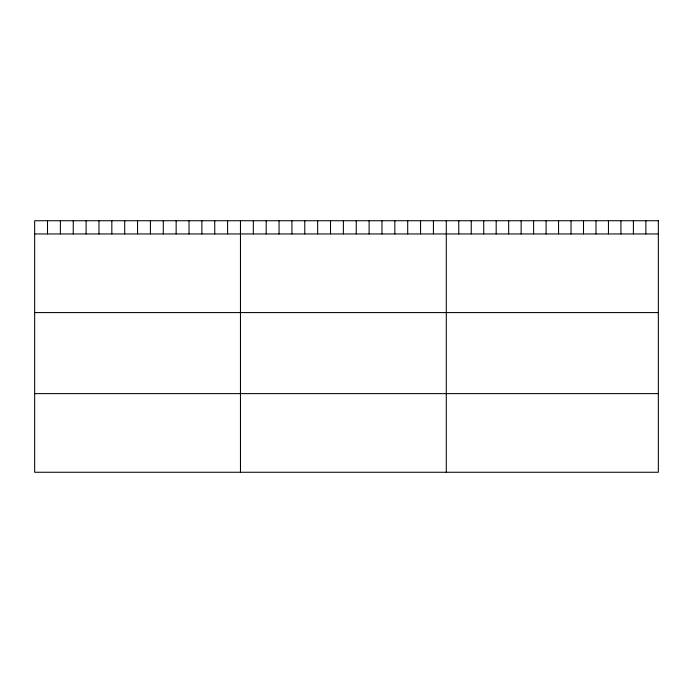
<?xml version="1.0" encoding="UTF-8"?>
<svg xmlns="http://www.w3.org/2000/svg" width="693" height="693" viewBox="0 0 693 693"><rect width="100%" height="100%" fill="white"/><g stroke="black" fill="none" stroke-linecap="round" stroke-linejoin="round"><path stroke-width="1.04" d="M34.65 233.948L658.35 233.948M34.65 312.586L658.35 312.586M34.65 393.624L658.35 393.624M645.876 220.738L645.876 233.948M633.402 220.738L633.402 233.948M620.928 220.738L620.928 233.948M608.454 220.738L608.454 233.948M595.98 220.738L595.98 233.948M583.506 220.738L583.506 233.948M571.032 220.738L571.032 233.948M558.558 220.738L558.558 233.948M546.084 220.738L546.084 233.948M533.61 220.738L533.61 233.948M521.136 220.738L521.136 233.948M508.662 220.738L508.662 233.948M496.188 220.738L496.188 233.948M483.714 220.738L483.714 233.948M471.24 220.738L471.24 233.948M458.766 220.738L458.766 233.948M446.292 220.738L446.292 472.262M433.428 220.738L433.428 233.948M420.564 220.738L420.564 233.948M407.701 220.738L407.701 233.948M394.837 220.738L394.837 233.948M381.973 220.738L381.973 233.948M369.109 220.738L369.109 233.948M356.245 220.738L356.245 233.948M343.381 220.738L343.381 233.948M330.518 220.738L330.518 233.948M317.654 220.738L317.654 233.948M304.79 220.738L304.79 233.948M291.926 220.738L291.926 233.948M279.062 220.738L279.062 233.948M266.199 220.738L266.199 233.948M253.335 220.738L253.335 233.948M240.471 220.738L240.471 472.262M227.607 220.738L227.607 233.948M214.743 220.738L214.743 233.948M201.88 220.738L201.88 233.948M189.016 220.738L189.016 233.948M176.152 220.738L176.152 233.948M163.288 220.738L163.288 233.948M150.424 220.738L150.424 233.948M137.56 220.738L137.56 233.948M124.697 220.738L124.697 233.948M111.833 220.738L111.833 233.948M98.969 220.738L98.969 233.948M86.105 220.738L86.105 233.948M73.241 220.738L73.241 233.948M60.378 220.738L60.378 233.948M47.514 220.738L47.514 233.948M658.35 220.738L34.65 220.738L34.65 472.262L658.35 472.262L658.35 220.738"/></g></svg>
